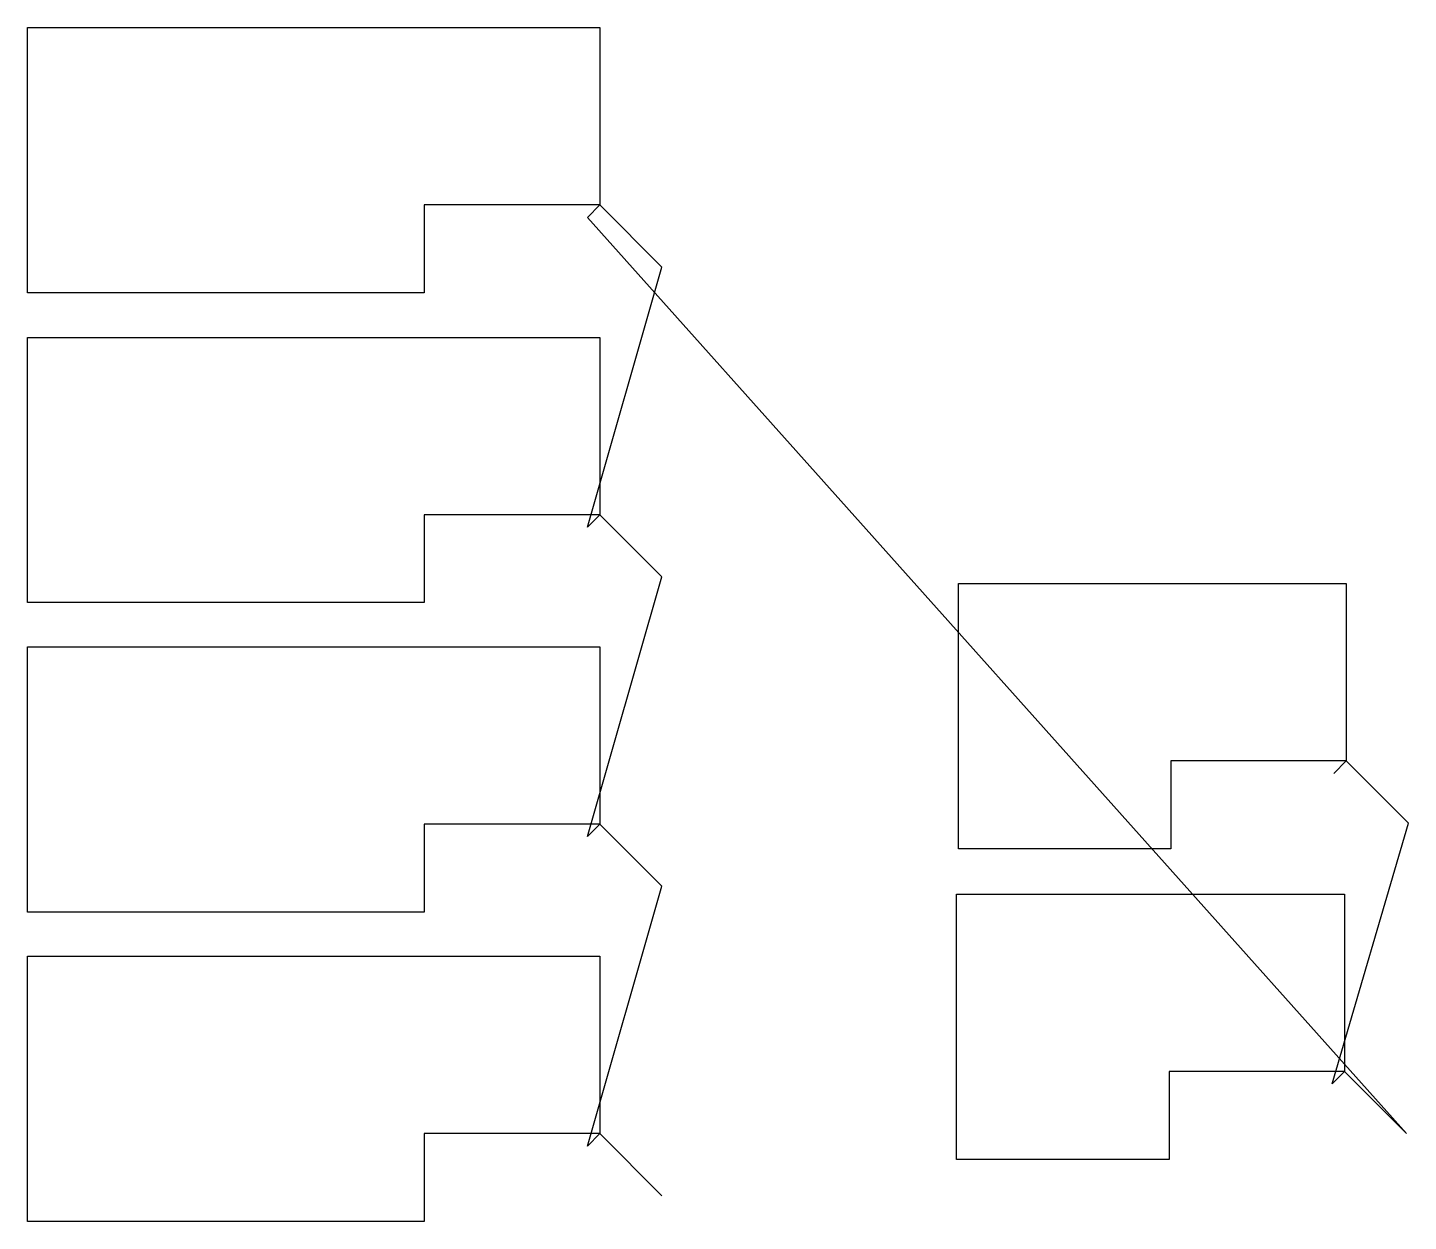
# Model space of a CAD drawing. Header units: metres. Extents: x 7 to 793, y 10 to 690.
import ezdxf

# ---------------------------------------------------------------- set-up
doc = ezdxf.new("R2010")
doc.units = ezdxf.units.M

msp = doc.modelspace()

# ---------------------------------------------------------------- linework, layer by layer
at = {"layer": 'TOOL_0'}
for p, q in [((6.679, 539.094), (6.679, 690.094)), ((6.679, 690.094), (332.679, 690.094)), ((332.679, 690.094), (332.679, 589.094)), ((332.679, 589.094), (232.679, 589.094)), ((232.679, 589.094), (232.679, 539.094)), ((332.679, 589.094), (325.608, 582.023)), ((368.034, 553.739), (332.679, 589.094)), ((325.608, 582.023), (792.338, 60.13)), ((325.608, 405.511), (368.034, 553.739)), ((232.679, 539.094), (6.679, 539.094)), ((6.679, 362.582), (6.679, 513.582)), ((6.679, 513.582), (332.679, 513.582)), ((332.679, 513.582), (332.679, 412.582)), ((332.679, 412.582), (232.679, 412.582)), ((232.679, 412.582), (232.679, 362.582)), ((332.679, 412.582), (325.608, 405.511)), ((368.034, 377.227), (332.679, 412.582)), ((325.608, 229.301), (368.034, 377.227)), ((536.985, 222.399), (536.985, 373.399)), ((536.985, 373.399), (757.985, 373.399)), ((757.985, 373.399), (757.985, 272.399)), ((232.679, 362.582), (6.679, 362.582)), ((6.679, 186.372), (6.679, 337.372)), ((6.679, 337.372), (332.679, 337.372)), ((332.679, 337.372), (332.679, 236.372)), ((757.985, 272.399), (657.985, 272.399)), ((657.985, 272.399), (657.985, 222.399)), ((757.985, 272.399), (750.914, 265.328)), ((793.341, 237.044), (757.985, 272.399)), ((332.679, 236.372), (232.679, 236.372)), ((232.679, 236.372), (232.679, 186.372)), ((332.679, 236.372), (325.608, 229.301)), ((368.034, 201.017), (332.679, 236.372)), ((749.911, 88.414), (793.341, 237.044)), ((657.985, 222.399), (536.985, 222.399)), ((325.608, 53.092), (368.034, 201.017)), ((535.982, 45.485), (535.982, 196.485)), ((535.982, 196.485), (756.982, 196.485)), ((756.982, 196.485), (756.982, 95.485)), ((232.679, 186.372), (6.679, 186.372)), ((6.679, 10.163), (6.679, 161.163)), ((6.679, 161.163), (332.679, 161.163)), ((332.679, 161.163), (332.679, 60.163)), ((756.982, 95.485), (656.982, 95.485)), ((656.982, 95.485), (656.982, 45.485)), ((756.982, 95.485), (749.911, 88.414)), ((792.338, 60.13), (756.982, 95.485)), ((332.679, 60.163), (232.679, 60.163)), ((232.679, 60.163), (232.679, 10.163)), ((332.679, 60.163), (325.608, 53.092)), ((368.034, 24.807), (332.679, 60.163)), ((656.982, 45.485), (535.982, 45.485)), ((232.679, 10.163), (6.679, 10.163))]:
    msp.add_line(p, q, dxfattribs=at)

doc.saveas('drawing.dxf')
